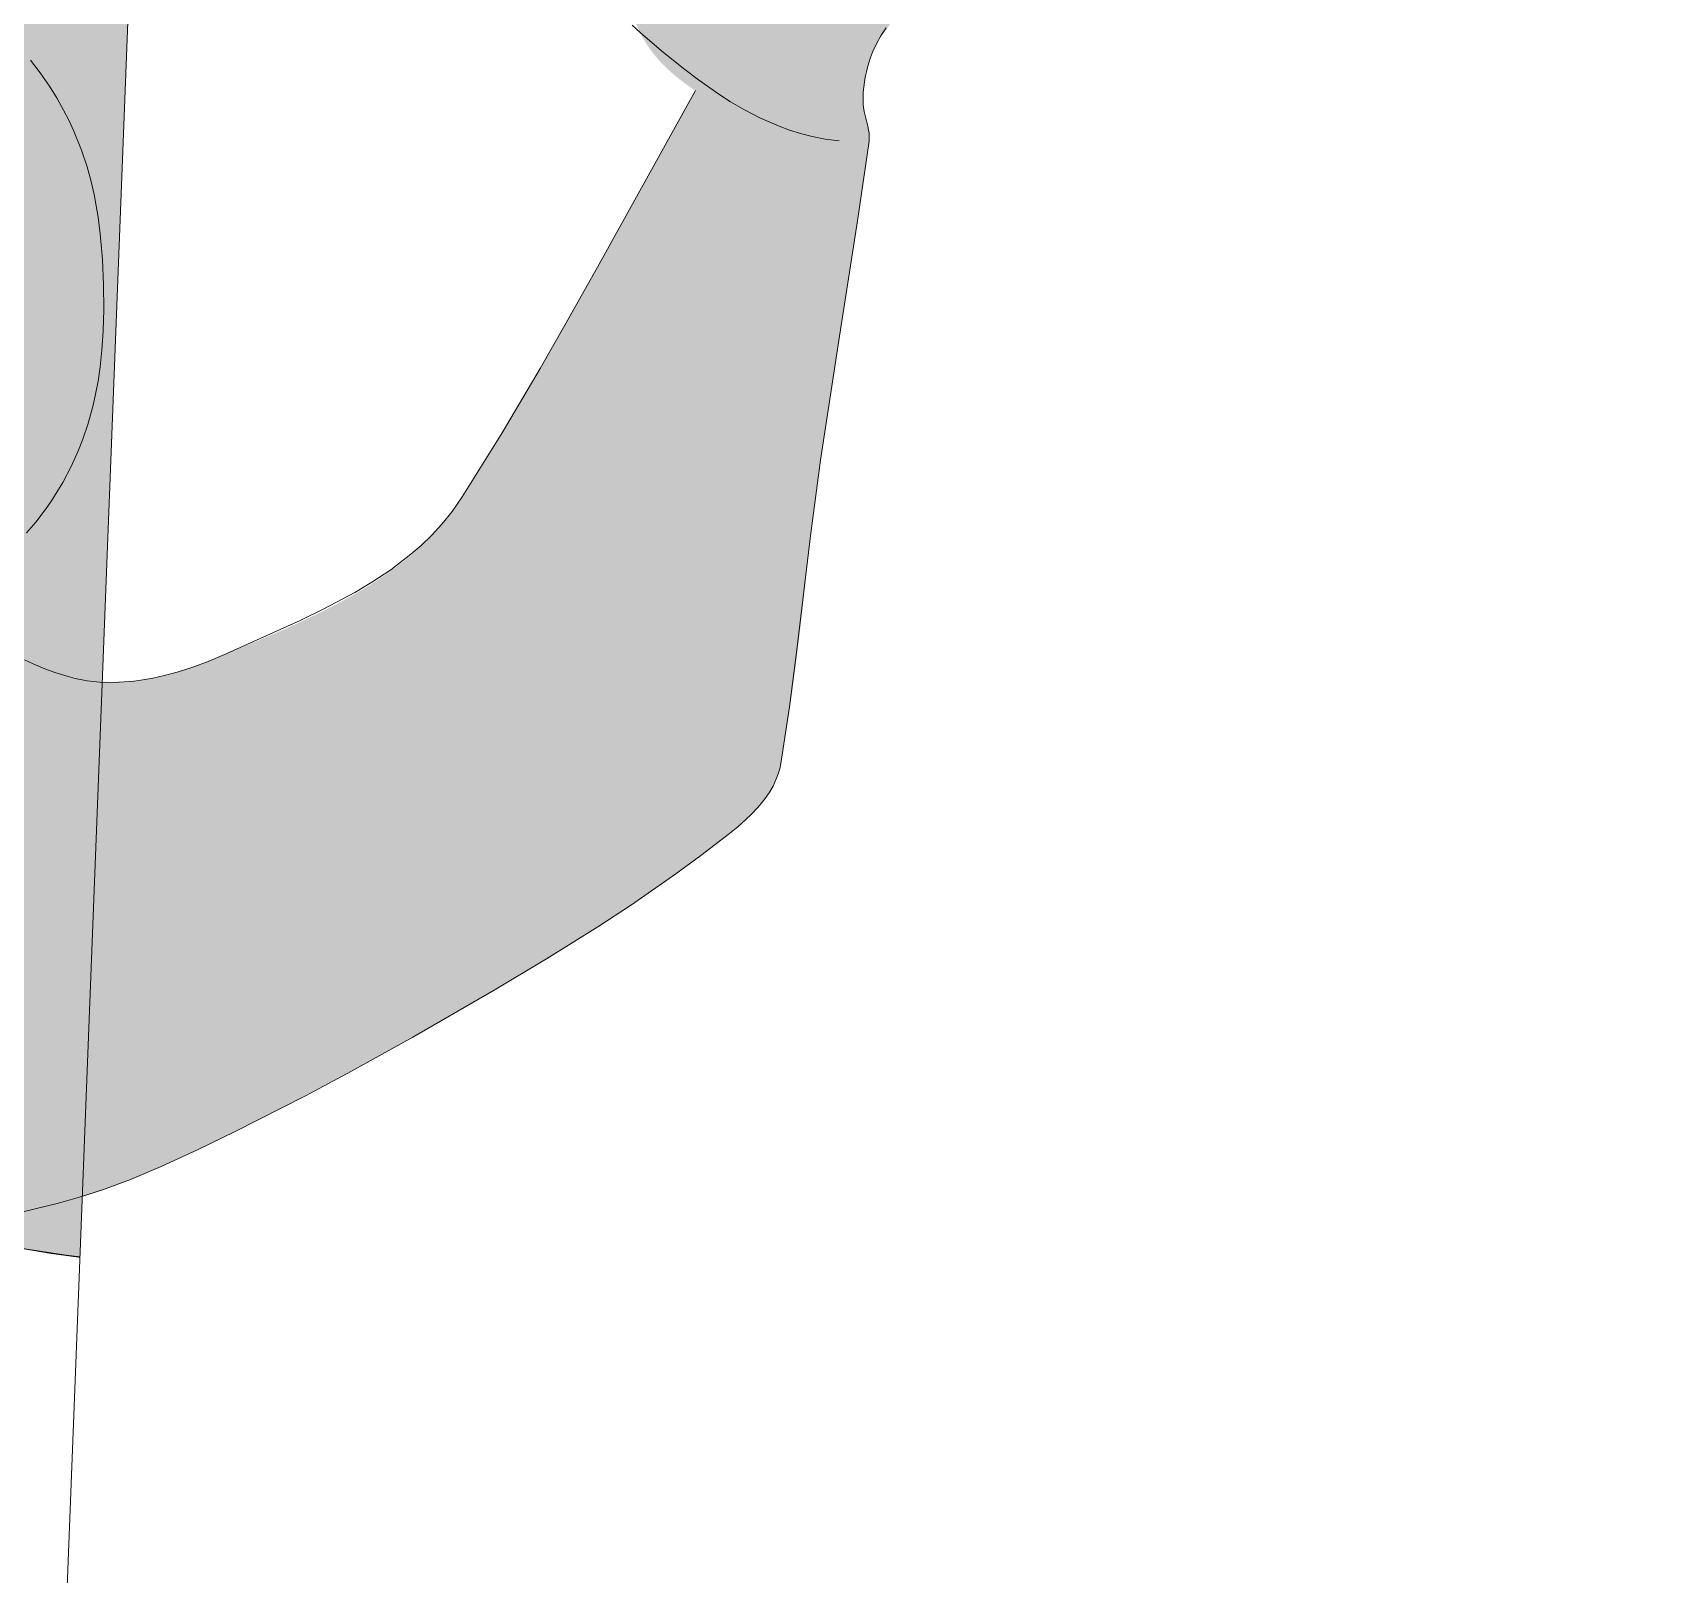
# Model space of a CAD drawing. Header units: millimetres. Extents: x 17924 to 83548, y -4690 to 56252.
# Drawn here: x 79420.5 to 79854.4, y 51344.2 to 51756.9 of the extents above; entities that cross this region are included whole.
import ezdxf

# ---------------------------------------------------------------- set-up
doc = ezdxf.new("R2010")
doc.units = ezdxf.units.MM
doc.header["$MEASUREMENT"] = 0
for name, color, linetype, lineweight in [('FURN-FREE', 1, 'Continuous', 0), ('PRES-FILL', 7, 'Continuous', 0), ('PRES-PEOP', 42, 'Continuous', 0)]:
    doc.layers.add(name, color=color, linetype=linetype, lineweight=lineweight)

# ---------------------------------------------------------------- blocks, each defined once
blk = doc.blocks.new('ANT_11')
at = {"color": 0, "linetype": 'ByBlock', "lineweight": -2}
for p, q in [((200.5110000000168, -183.8860000000132), (249.0680000000102, -236.3980000000156)), ((191.0700000000106, -191.3760000000184), (240.2560000000231, -244.5680000000284)), ((248.731000000018, -244.8740000000107), (248.7310000000107, -244.8850000000093))]:
    blk.add_line(p, q, dxfattribs=at)
at = {"color": 0, "linetype": 'ByBlock', "lineweight": -2, "extrusion": (0, 0, -1)}
for centre, radius, start, end in [((-244.6581340468292, -240.4625302021595), 6.000000000000006, 137.325825, 227.2958666666667), ((-244.6504633875302, -240.4851204502629), 6.000000000000004, 227.1111666666667, 317.2096027777778)]:
    blk.add_arc(centre, radius, start, end, dxfattribs=at)
at = {"color": 0, "linetype": 'ByBlock', "lineweight": -2, "extrusion": (0, 0, -0.9999999999999998)}
for centre, major_axis, ratio, start_param, end_param in [((9.501353141451546, -66.71662820161146), (4.853131661300817, 259.9547020407177), 0.9615384615384605, 0.2429364510200118, 1.570796326794897), ((5.602729983107565, -66.64335468209174), (-249.9564442699204, 4.666472751250908), 0.7200000000000006, 4.7115489922008, 6.283185307179586), ((6.022656809942418, -66.65119433999644), (-253.4356479310827, 4.731426504006882), 0.7101157289572858, 3.141592653589793, 4.71322896856858)]:
    blk.add_ellipse(centre, major_axis=major_axis, ratio=ratio, start_param=start_param, end_param=end_param, dxfattribs=at)
blk = doc.blocks.new('*U83')
at = {"extrusion": (0, 0, -1)}
h = blk.add_hatch(color=7, dxfattribs=at)
edge = h.paths.add_edge_path()
edge.add_arc((189.5230698579689, 3.894953851111495), 436.8134136936625, 181.1704888888889, 216.0554083333334, ccw=False)
edge.add_line((-247.1991972945398, -5.028036447511113), (-248.1122242495767, -5.046691238017956))
edge.add_arc((201.1721346928534, -2.019808004082734), 449.2945550665204, 145.5010833333334, 180.3860027777778, ccw=False)
edge.add_ellipse((-178.4381762329576, 231.5083815634316), major_axis=(-9.330090363337064, -20.94804797271573), ratio=0.923917886615076, start_angle=90.93216388888891, end_angle=180, ccw=False)
edge.add_line((-158.93467380316, 223.2300806680323), (-158.9509580197773, 223.2407149623832))
edge.add_arc((738.9849474954972, -123.8838094883686), 962.6963830246395, 158.8644694444445, 161.6479117317408)
edge.add_line((-174.7483423471422, 179.2264030120532), (-174.8475005683285, 179.2592964940231))
edge.add_line((-174.8475005683285, 179.2592964940231), (-174.7632560480706, 179.1814415873559))
edge.add_arc((738.9849474954972, -123.8838094883686), 962.6963830246395, 161.6507310214406, 167.9826)
edge.add_line((-202.6133815909998, 76.55798393367513), (-202.6133855943626, 76.55796512744928))
edge.add_ellipse((-185.3627297544008, 78.62026789307856), major_axis=(11.42001704835106, 18.85645010637372), ratio=0.710141361513294, start_angle=119.0379527777778, end_angle=229.6584777777778)
edge.add_line((-182.5489720905462, 60.2323849607892), (-182.7609163116576, 60.28017894514051))
edge.add_ellipse((70.28633080802683, 3.22126388597826), major_axis=(-259.9547020407177, -4.853131661300878), ratio=0.96153846153846, start_angle=323.43319051925664, end_angle=345.69466111111115, ccw=False)
edge.add_line((-141.2796922553534, 148.2373896328209), (-141.2795005683147, 148.2372964940441))
edge.add_line((-141.2795005683147, 148.2372964940441), (-141.2796552746731, 148.2374394665312))
edge.add_ellipse((70.28633080802683, 3.22126388597826), major_axis=(-259.9547020407177, -4.853131661300878), ratio=0.96153846153846, start_angle=270, end_angle=323.43317649861206, ccw=False)
edge.add_line((65.61985805675795, 253.1777081558939), (65.619381362485, 253.1770107808297))
edge.add_ellipse((70.28585411373933, 3.220566510932258), major_axis=(-4.666472751250971, 249.9564442699204), ratio=0.720000000000001, start_angle=-90.04779895583567, end_angle=0, ccw=False)
edge.add_line((250.2583243620651, 6.371899793581038), (250.2582958129518, 6.373381804277199))
edge.add_line((250.2582958129351, 6.373381804274686), (250.25835027844, 6.370465271520516))
edge.add_line((250.2583502784466, 6.370465271524292), (250.2583243620631, 6.371899793581223))
edge.add_ellipse((70.29369377164403, 2.800639684097405), major_axis=(-4.731426504006933, 253.4356479310827), ratio=0.7101157289572861, start_angle=180, end_angle=270.04779272652974, ccw=False)
edge.add_line((75.02512027566263, -250.6350082469944), (75.02560038452793, -250.634500917331))
edge.add_ellipse((70.35912763325905, -0.6780566474044463), major_axis=(-259.9547020407177, -4.853131661300878), ratio=0.96153846153846, start_angle=13.919233333333295, end_angle=90, ccw=False)
edge.add_line((-180.8396707460925, -65.51667338454354), (-182.3148174292, -65.89743086454473))
edge.add_ellipse((-185.5519017691986, -84.89032965886508), major_axis=(12.11588146826803, -18.41705503726557), ratio=0.7751110379519799, start_angle=129.7219388888889, end_angle=240.9620472222222)
edge.add_line((-203.9136546580557, -84.16156648722244), (-203.9136485167255, -84.16158838126285))
edge.add_arc((731.623036994366, 178.2582157786601), 971.6445047199426, 195.6689083333333, 204.786883102424)
edge.add_line((-150.507241983214, -229.0981570245458), (-150.5065005683136, -229.1007035059665))
edge.add_line((-150.5065005683136, -229.1007035059665), (-150.5061343833659, -229.1005555235788))
edge.add_line((-150.5061343833659, -229.1005555235788), (-150.5055005683244, -229.0987035059734))
edge.add_line((-150.5055005683244, -229.0987035059734), (-150.5383184758102, -228.9914209544877))
edge.add_ellipse((-169.6711985432921, -238.089789751888), major_axis=(-19.0190367966044, -9.336634261293675), ratio=0.7660621444968636, start_angle=90, end_angle=179.0678361111111, ccw=False)
edge.add_line((-162.5187564786611, -252.6595538665424), (-163.6179454810772, -253.1991566765755))
at = {"color": 0}
blk.add_rational_spline([(163.6179454810626, -253.1991566765719), (244.395638061862, -142.2440036543048), (247.1991972945398, -5.028036447511113), (247.6557107720582, -5.037363842762716), (248.1122242495767, -5.046691238017956), (249.0632559276273, 136.1162228151916), (169.1080861778319, 252.4564290876879), (150.0661567962525, 243.975309043275), (158.9346738031454, 223.2300806680214), (158.9428159114614, 223.2353978152059), (158.9509580197773, 223.2407149623832), (167.384311715854, 201.4254568799588), (174.7483423471422, 179.2264030120677), (174.7979214577354, 179.2428497530418), (174.8475005683285, 179.2592964940231), (174.8053783081996, 179.2203690406895), (174.7632560480706, 179.1814415873559), (191.5264878287999, 128.6399398121866), (202.6133815909852, 76.55798393368241), (202.6133835926739, 76.5579745305622), (202.6133855943626, 76.55796512744928), (207.6479790385492, 47.05271919769075), (182.5489720905753, 60.23238496079648), (182.6549442010873, 60.25628195296304), (182.7609163116576, 60.28017894514051), (171.0129643532273, 108.1699772470056), (141.2796922553534, 148.2373896328099), (141.2795964118268, 148.2373430634252), (141.2795005683147, 148.2372964940441), (141.2795779215085, 148.2373679802877), (141.2796552746731, 148.2374394665312), (65.21804999948654, 250.7350764623698), (-65.61985805678705, 253.1777081559012), (-65.6196197096142, 253.1773594683618), (-65.619381362485, 253.1770107808297), (-245.7382225845795, 256.5396752922825), (-250.2583243620611, 6.37189979357936), (-250.2583100890624, 6.372640798970679), (-250.2582958129642, 6.373381804281962), (-250.2583230456803, 6.37192353789942), (-250.25835027844, 6.370465271520516), (-250.258337321764, 6.371182532588136), (-250.2583243620611, 6.37189979357936), (-255.143941914881, -247.2723441011549), (-75.02512027566263, -250.6350082469871), (-75.02536033009528, -250.6347545821664), (-75.02560038452793, -250.634500917331), (128.3684962365078, -254.4316945140672), (180.8396707460925, -65.51667338452171), (181.5772440876608, -65.70705212454413), (182.3148174292, -65.89743086454473), (209.2685806552181, -53.96520079177208), (203.9136546580412, -84.16156648723336), (203.9136515873979, -84.16157743424264), (203.9136485167255, -84.16158838126285), (182.9888989878091, -158.7591245014337), (150.507241983214, -229.0981570245385), (150.5068712757493, -229.0994302652543), (150.5065005683136, -229.1007035059665), (150.5063174758543, -229.1006295147745), (150.5061343833659, -229.1005555235788), (150.5058174758451, -229.0996295147743), (150.5055005683244, -229.0987035059734), (150.5219095220818, -229.0450622302269), (150.5383184758102, -228.9914209544877), (143.8066565910995, -243.4735979856268), (162.5187564787047, -252.6595538665533), (163.0683509798837, -252.9293552715571), (163.6179454810626, -253.1991566765719)], [1, 0.954018458761833, 1, 1, 1, 0.954018458761833, 1, 0.7128353987122346, 1, 1, 1, 0.9997050096312174, 1, 1, 1, 1, 1, 0.9984737766805626, 1, 1, 1, 0.5691322564512941, 1, 1, 1, 0.9811892478442809, 1, 1, 1, 1, 1, 0.8932412642455915, 1, 1, 1, 0.7068117680607829, 1, 0.9999999999957255, 1, 1, 1, 0.999999999995883, 1, 0.7068118065158087, 1, 1, 1, 0.7875766260787885, 1, 1, 1, 0.5646781698281227, 1, 1, 1, 0.9968360298930732, 1, 1, 1, 1, 1, 1, 1, 1, 1, 0.7128353987122346, 1, 1, 1], degree=2, knots=[0, 0, 0, 0.03448275862068965, 0.03448275862068965, 0.06896551724137931, 0.06896551724137931, 0.1034482758620689, 0.1034482758620689, 0.1379310344827586, 0.1379310344827586, 0.1724137931034482, 0.1724137931034482, 0.2068965517241378, 0.2068965517241378, 0.2241379310344826, 0.2241379310344826, 0.2413793103448275, 0.2413793103448275, 0.2758620689655172, 0.2758620689655172, 0.3103448275862069, 0.3103448275862069, 0.3448275862068964, 0.3448275862068964, 0.3793103448275861, 0.3793103448275861, 0.4137931034482755, 0.4137931034482755, 0.4310344827586206, 0.4310344827586206, 0.4482758620689654, 0.4482758620689654, 0.4827586206896549, 0.4827586206896549, 0.5172413793103448, 0.5172413793103448, 0.5517241379310345, 0.5517241379310345, 0.5862068965517239, 0.5862068965517239, 0.6206896551724138, 0.6206896551724138, 0.6551724137931033, 0.6551724137931033, 0.6896551724137929, 0.6896551724137929, 0.7241379310344825, 0.7241379310344825, 0.7586206896551724, 0.7586206896551724, 0.7931034482758622, 0.7931034482758622, 0.8275862068965517, 0.8275862068965517, 0.8620689655172412, 0.8620689655172412, 0.8965517241379309, 0.8965517241379309, 0.9051724137931034, 0.9051724137931034, 0.9137931034482757, 0.9137931034482757, 0.9224137931034483, 0.9224137931034483, 0.9310344827586206, 0.9310344827586206, 0.9655172413793103, 0.9655172413793103, 1, 1, 1], dxfattribs=at)
at = {"color": 0, "linetype": 'Continuous', "lineweight": 0, "rotation": 270}
blk.add_blockref('ANT_11', (-3.642499431662145, 8.823296494039823), dxfattribs=at)
blk = doc.blocks.new('SERIES 7_11')
at = {"color": 0, "linetype": 'Continuous', "lineweight": 0, "rotation": 89.99999999999997}
blk.add_blockref('*U83', (-5.046691238014319, -248.1122242495767), dxfattribs=at)
blk = doc.blocks.new('ANT_18')
at = {"color": 0, "linetype": 'ByBlock', "lineweight": -2}
for p, q in [((-190.0080000000016, -176.971000000005), (-240.1240000000107, -227.2660000000033)), ((-180.8860000000132, -184.8450000000084), (-231.6219999999885, -235.7579999999944)), ((-240.1019999999844, -235.7509999999966), (-240.1239999999816, -235.760000000002))]:
    blk.add_line(p, q, dxfattribs=at)
for centre, radius, start, end in [((-235.8759852194635, -231.4913881488392), 6.000000000000006, 135.1867472222222, 225.1567888888889), ((-235.8691630908143, -231.514248964515), 6.000000000000012, 224.9720888888888, 315.070525)]:
    blk.add_arc(centre, radius, start, end, dxfattribs=at)
at = {"color": 0, "linetype": 'ByBlock', "lineweight": -2, "extrusion": (0, 0, -0.9999999999999998)}
blk.add_ellipse((5.602729983089375, -66.64335468206264), major_axis=(-249.9564442699204, 4.666472751250885), ratio=0.7200000000000006, start_param=4.7115489922008, end_param=6.283185307179586, dxfattribs=at)
blk = doc.blocks.new('*U139')
at = {"extrusion": (0, 0, -1)}
h = blk.add_hatch(color=7, dxfattribs=at)
edge = h.paths.add_edge_path()
edge.add_arc((189.5230698579544, 3.894953851107857), 436.8134136936626, 181.1704888888889, 216.0554083333334, ccw=False)
edge.add_line((-247.1991972945762, -5.028036447503837), (-248.1122242495912, -5.046691238007043))
edge.add_arc((201.1721346928389, -2.01980800407182), 449.2945550665204, 145.5010833333333, 180.3860027777778, ccw=False)
edge.add_ellipse((-178.4381762329795, 231.5083815634425), major_axis=(-9.330090363337058, -20.94804797271574), ratio=0.9239178866150759, start_angle=90.93216388888891, end_angle=180, ccw=False)
edge.add_line((-158.9346738031745, 223.2300806680141), (-158.9509580198064, 223.2407149623905))
edge.add_arc((738.9849474954899, -123.8838094883686), 962.6963830246397, 158.8644694444445, 161.6479117317408)
edge.add_line((-174.7483423471567, 179.2264030120714), (-174.8475005683431, 179.2592964940413))
edge.add_line((-174.8475005683431, 179.2592964940413), (-174.7632560480924, 179.1814415873814))
edge.add_arc((738.9849474954899, -123.8838094883686), 962.6963830246397, 161.6507310214406, 167.9826)
edge.add_line((-202.6133815909998, 76.5579839336715), (-202.6133855943626, 76.55796512746019))
edge.add_ellipse((-185.3627297544008, 78.62026789307129), major_axis=(11.42001704835105, 18.85645010637373), ratio=0.7101413615132937, start_angle=119.0379527777778, end_angle=229.6584777777778)
edge.add_line((-182.548972090568, 60.23238496079284), (-182.7609163116649, 60.28017894514778))
edge.add_ellipse((70.28633080801956, 3.22126388597826), major_axis=(-259.9547020407177, -4.853131661300894), ratio=0.9615384615384602, start_angle=323.43319051925664, end_angle=345.69466111111115, ccw=False)
edge.add_line((-141.2796922553825, 148.2373896328063), (-141.279500568322, 148.2372964940296))
edge.add_line((-141.279500568322, 148.2372964940296), (-141.279655274695, 148.2374394665385))
edge.add_ellipse((70.28633080801956, 3.22126388597826), major_axis=(-259.9547020407177, -4.853131661300894), ratio=0.9615384615384602, start_angle=270, end_angle=323.43317649861206, ccw=False)
edge.add_line((65.61985805675795, 253.1777081558976), (65.61938136247045, 253.1770107808406))
edge.add_ellipse((70.28585411372478, 3.220566510935896), major_axis=(-4.666472751250932, 249.9564442699204), ratio=0.7200000000000006, start_angle=-90.04779895583567, end_angle=0, ccw=False)
edge.add_line((250.2583243620433, 6.371899793606479), (250.25829581293, 6.37338180430264))
edge.add_line((250.2582958129351, 6.37338180426741), (250.25835027844, 6.370465271509602))
edge.add_line((250.2583502784321, 6.370465271527912), (250.2583243620485, 6.371899793584842))
edge.add_ellipse((70.2936937716222, 2.800639684122871), major_axis=(-4.731426504006889, 253.4356479310827), ratio=0.7101157289572858, start_angle=180, end_angle=270.04779272652974, ccw=False)
edge.add_line((75.02512027563353, -250.6350082469871), (75.02560038452066, -250.6345009173237))
edge.add_ellipse((70.35912763326633, -0.6780566474044463), major_axis=(-259.9547020407177, -4.853131661300894), ratio=0.9615384615384602, start_angle=13.919233333333295, end_angle=90, ccw=False)
edge.add_line((-180.8396707460925, -65.51667338452535), (-182.3148174292292, -65.89743086454109))
edge.add_ellipse((-185.5519017692277, -84.89032965883962), major_axis=(12.11588146826803, -18.41705503726559), ratio=0.7751110379519796, start_angle=129.7219388888889, end_angle=240.9620472222222)
edge.add_line((-203.9136546580703, -84.16156648720789), (-203.9136485167473, -84.16158838126285))
edge.add_arc((731.6230369943587, 178.2582157786528), 971.6445047199426, 195.6689083333333, 204.786883102424)
edge.add_line((-150.5072419832213, -229.0981570245349), (-150.5065005683355, -229.1007035059738))
edge.add_line((-150.5065005683355, -229.1007035059738), (-150.5061343833804, -229.1005555235752))
edge.add_line((-150.5061343833804, -229.1005555235752), (-150.5055005683389, -229.0987035059661))
edge.add_line((-150.5055005683389, -229.0987035059661), (-150.5383184758321, -228.991420954495))
edge.add_ellipse((-169.6711985432921, -238.0897897518735), major_axis=(-19.01903679660441, -9.33663426129368), ratio=0.7660621444968634, start_angle=90, end_angle=179.0678361111111, ccw=False)
edge.add_line((-162.5187564786902, -252.6595538665424), (-163.6179454810845, -253.1991566765646))
at = {"color": 0}
blk.add_rational_spline([(163.6179454810845, -253.1991566765792), (244.3956380618692, -142.2440036543267), (247.1991972945762, -5.028036447503837), (247.6557107720801, -5.03736384275544), (248.1122242495912, -5.046691238007043), (249.0632559276273, 136.1162228151952), (169.1080861778391, 252.4564290877024), (150.0661567962743, 243.9753090432787), (158.9346738031745, 223.2300806680287), (158.9428159114905, 223.2353978152096), (158.9509580198064, 223.2407149623905), (167.3843117158904, 201.4254568799079), (174.7483423471567, 179.2264030120568), (174.7979214577499, 179.2428497530491), (174.8475005683431, 179.2592964940413), (174.8053783082141, 179.2203690407187), (174.7632560480924, 179.1814415873814), (191.5264878288363, 128.6399398121866), (202.6133815909998, 76.5579839336715), (202.6133835926885, 76.55797453057312), (202.6133855943626, 76.55796512746019), (207.6479790385347, 47.05271919770166), (182.5489720905607, 60.23238496077829), (182.6549442011165, 60.25628195297031), (182.7609163116649, 60.28017894514778), (171.0129643532418, 108.1699772469583), (141.279692255368, 148.2373896327917), (141.2795964118559, 148.2373430634325), (141.279500568322, 148.2372964940296), (141.2795779215085, 148.237367980284), (141.279655274695, 148.2374394665385), (65.21804999950837, 250.7350764623552), (-65.61985805676522, 253.177708155883), (-65.6196197096142, 253.1773594683764), (-65.61938136247045, 253.1770107808406), (-245.7382225845577, 256.5396752922825), (-250.2583243620538, 6.37189979357936), (-250.2583100890479, 6.372640798945213), (-250.2582958129351, 6.373381804281962), (-250.2583230456949, 6.37192353788123), (-250.25835027844, 6.370465271509602), (-250.2583373217276, 6.371182532544481), (-250.2583243620538, 6.37189979357936), (-255.1439419148373, -247.272344101133), (-75.02512027563353, -250.6350082469726), (-75.02536033008073, -250.6347545821627), (-75.02560038452066, -250.6345009173237), (128.368496236486, -254.4316945140599), (180.8396707460925, -65.51667338452535), (181.5772440876608, -65.70705212453322), (182.3148174292292, -65.89743086454109), (209.2685806552327, -53.96520079179027), (203.9136546580703, -84.16156648720789), (203.9136515874052, -84.16157743423537), (203.9136485167473, -84.16158838126285), (182.9888989878018, -158.7591245014337), (150.5072419832286, -229.0981570245494), (150.5068712757784, -229.0994302652543), (150.5065005683355, -229.1007035059738), (150.5063174758543, -229.1006295147672), (150.5061343833804, -229.1005555235752), (150.5058174758669, -229.0996295147779), (150.5055005683389, -229.0987035059661), (150.5219095220891, -229.0450622302305), (150.5383184758321, -228.991420954495), (143.8066565911067, -243.4735979856196), (162.5187564787047, -252.659553866557), (163.068350979891, -252.9293552715681), (163.6179454810845, -253.1991566765792)], [1, 0.954018458761833, 1, 1, 1, 0.954018458761833, 1, 0.7128353987122346, 1, 1, 1, 0.9997050096312174, 1, 1, 1, 1, 1, 0.9984737766805626, 1, 1, 1, 0.5691322564512941, 1, 1, 1, 0.9811892478442809, 1, 1, 1, 1, 1, 0.8932412642455915, 1, 1, 1, 0.7068117680607829, 1, 0.9999999999957255, 1, 1, 1, 0.999999999995883, 1, 0.7068118065158087, 1, 1, 1, 0.7875766260787885, 1, 1, 1, 0.5646781698281227, 1, 1, 1, 0.9968360298930732, 1, 1, 1, 1, 1, 1, 1, 1, 1, 0.7128353987122346, 1, 1, 1], degree=2, knots=[0, 0, 0, 0.03448275862068965, 0.03448275862068965, 0.06896551724137931, 0.06896551724137931, 0.1034482758620689, 0.1034482758620689, 0.1379310344827586, 0.1379310344827586, 0.1724137931034482, 0.1724137931034482, 0.2068965517241378, 0.2068965517241378, 0.2241379310344826, 0.2241379310344826, 0.2413793103448275, 0.2413793103448275, 0.2758620689655172, 0.2758620689655172, 0.3103448275862069, 0.3103448275862069, 0.3448275862068964, 0.3448275862068964, 0.3793103448275861, 0.3793103448275861, 0.4137931034482755, 0.4137931034482755, 0.4310344827586206, 0.4310344827586206, 0.4482758620689654, 0.4482758620689654, 0.4827586206896549, 0.4827586206896549, 0.5172413793103448, 0.5172413793103448, 0.5517241379310345, 0.5517241379310345, 0.5862068965517239, 0.5862068965517239, 0.6206896551724138, 0.6206896551724138, 0.6551724137931033, 0.6551724137931033, 0.6896551724137929, 0.6896551724137929, 0.7241379310344825, 0.7241379310344825, 0.7586206896551724, 0.7586206896551724, 0.7931034482758622, 0.7931034482758622, 0.8275862068965517, 0.8275862068965517, 0.8620689655172412, 0.8620689655172412, 0.8965517241379309, 0.8965517241379309, 0.9051724137931034, 0.9051724137931034, 0.9137931034482757, 0.9137931034482757, 0.9224137931034483, 0.9224137931034483, 0.9310344827586206, 0.9310344827586206, 0.9655172413793103, 0.9655172413793103, 1, 1, 1], dxfattribs=at)
at = {"color": 0, "linetype": 'Continuous', "lineweight": 0, "rotation": 270}
blk.add_blockref('ANT_18', (-3.642499431662145, 8.823296494039823), dxfattribs=at)
blk = doc.blocks.new('SERIES 7_18')
at = {"color": 0, "linetype": 'Continuous', "lineweight": 0, "rotation": 89.99999999999997}
blk.add_blockref('*U139', (-5.046691238007043, -248.1122242495912), dxfattribs=at)
blk = doc.blocks.new('*U148')
at = {"color": 7, "linetype": 'ByBlock', "lineweight": -2}
blk.add_wipeout([(-341.4464195396576, 913.8688648293748), (410.9570127338446, 884.7916420746908), (341.44637451484584, -913.8685400458489), (-410.9570577586564, -884.7913172911649)], dxfattribs=at).dxf.layer = 'PRES-FILL'
at = {"layer": 'FURN-FREE', "linetype": 'ByBlock', "lineweight": -2, "flags": 128}
blk.add_lwpolyline([(-410.957057758671, -884.7913172911649), (-341.4464195396577, 913.8688648293755), (410.9570127338666, 884.7916420746915), (341.446374514846, -913.8685400458489), (-410.957057758671, -884.7913172911649)], close=True, dxfattribs=at)
blk = doc.blocks.new('*U144')
at = {"layer": 'PRES-FILL', "color": 7, "linetype": 'ByBlock', "lineweight": -2, "rotation": 90}
blk.add_blockref('*U148', (-43.61566231772304, -1128.605283219062), dxfattribs=at)
blk = doc.blocks.new('*U149')
at = {"layer": 'PRES-FILL', "linetype": 'ByBlock', "lineweight": -2}
h = blk.add_hatch(color=0, dxfattribs=at)
edge = h.paths.add_edge_path(flags=16)
edge.add_spline(control_points=[(-87.07831214771431, -291.0744552105898), (-88.89239608471689, -288.4548494401097), (-89.38684500839736, -283.2889002702868), (-89.4902516684233, -277.4036297993007)], knot_values=[0, 0, 0, 0, 1, 1, 1, 1], degree=3, periodic=0)
edge.add_spline(control_points=[(-89.4902516684233, -277.4036297993007), (-94.07544578357192, -264.2978469137888), (-102.2647964179487, -248.1244687475701), (-94.97166972408013, -247.5728208029614), (-87.9513761526614, -247.0418098000519), (-89.72454525638022, -264.0690811901877), (-89.4902516684233, -277.4036297993007)], knot_values=[0, 0, 0, 0, 0.5095306753181346, 0.5095306753181346, 0.5095306753181346, 1, 1, 1, 1], degree=3, periodic=0)
edge.add_spline(control_points=[(-89.4902516684233, -277.4036297993007), (-87.52906642857124, -283.0092524418287), (-86.22724547806138, -288.0536722698598), (-87.07831214771431, -291.0744552105898)], knot_values=[0, 0, 0, 0, 1, 1, 1, 1], degree=3, periodic=0)
edge.add_spline(control_points=[(-87.07831214771431, -291.0744552105898), (-85.95999222937098, -292.6893514408584), (-84.34017201395181, -293.3365619410179), (-82.00130538470694, -292.5880610099848), (-63.59383381527732, -286.6971694839594), (-44.85866232332774, -280.6748171649233), (-26.44999149462092, -274.1039725800219), (-3.97733023649198, -266.0825154139602), (18.35495155211538, -258.1142490278435), (40.76494914462091, -249.8098054022121), (62.09082103249966, -241.9071048271726), (84.0254556608561, -234.3002088238427), (102.036338375372, -220.2868875461718), (117.4488240068895, -208.2952424799441), (129.9151441368449, -193.2241611071513), (142.6432244093739, -178.5923170648457), (163.0005941387935, -155.1900558744092), (182.8546414145967, -131.3060623629426), (203.2343677893514, -107.9247166534187), (213.1979345754517, -96.49367016923497), (224.2374659782072, -86.03110257819935), (234.3364193446469, -74.70105654421786), (246.7178919629514, -60.81024532424635), (254.7748833751684, -44.37492258180282), (259.7027346673713, -25.00474835188652), (268.8092894337751, 10.79088386117655), (269.3557246566634, 46.90065336131374), (252.6851600430091, 77.86553913385433), (241.2536237630411, 99.09914599222247), (227.3397290832945, 117.7993371364137), (211.966218272064, 135.6688070436066), (198.2174307192763, 151.6497725143417), (184.4468728898064, 167.5986870604829), (170.5998475073429, 183.4938566907222), (153.8705150601454, 202.6976618187909), (137.0851828110317, 221.9010084819602), (119.8497930294252, 240.5959913312254), (106.8232585273072, 254.7256885524839), (88.38601897297485, 262.3861756958795), (71.07116077227693, 271.4910562303266), (49.31172820176289, 282.9330808633968), (28.25311481850804, 292.6512301065668), (3.265834411547985, 297.327335357113), (-21.50146026012953, 301.9622726039088), (-44.73838342509407, 298.5593976669043), (-68.35236469293886, 290.7234910957341), (-91.13489496562397, 283.1634876956814), (-111.8712580557476, 273.757788462317), (-130.4584782136808, 259.7759117501701), (-157.4580053186364, 239.4660399101849), (-182.7918153615465, 217.5136692575034), (-207.6003872519068, 194.9019255928724), (-226.2076064091088, 177.9423975816317), (-243.9963418850675, 159.9594654293323), (-260.3465887236089, 140.7443127179722), (-265.3696622714924, 134.841091423732), (-270.0630620164739, 127.4894450132706), (-269.8281436665711, 119.5425549638749), (-269.0001458406623, 91.53279035793093), (-265.0361819725658, 65.12352676317096), (-263.1618364924216, 37.95410509096109), (-261.1843437510834, 9.289520726670162), (-260.2340487209731, -19.56111516160308), (-257.9202655615227, -48.25189084419981), (-257.6397211215808, -51.73062547019799), (-254.9934591089841, -54.59069810863002), (-254.183716304964, -58.03427320504852), (-253.3515663618164, -61.5731386399857), (-253.2291796873178, -65.17489315886633), (-253.4760670081887, -68.77246832681703), (-254.4084206014377, -82.3584723509266), (-267.5626279749704, -92.20125338995422), (-268.1809031531884, -106.6588880038762), (-268.9817591903702, -125.38596030396), (-262.4752963332285, -142.6908594273555), (-255.5529541847936, -157.7631315542094), (-248.2408484707412, -173.6840503381973), (-230.6169023986731, -188.9544215020287), (-215.094516461395, -195.9084356162057), (-194.6235048089729, -205.0794293369981), (-227.5421476998308, -119.8030906882777), (-210.4050449188508, -122.7259414140426), (-200.6489644701069, -124.3899080240517), (-194.8665631468466, -152.8433226549823), (-181.9270150395605, -153.2528445356438), (-179.8478432335978, -153.318647942433), (-175.6591534205072, -153.3011556875863), (-175.5916423200542, -151.0476115536439), (-174.6981617056008, -121.2229162775184), (-175.9042505497346, -84.15658467018511), (-191.9475750214187, -63.78702212477219), (-196.1806730426179, -58.41242815861187), (-202.363111061044, -54.4716279420245), (-209.6942834992806, -51.72211669215176)], knot_values=[0, 0, 0, 0, 0.004098381531734696, 0.004098381531734696, 0.004098381531734696, 0.03635368013720219, 0.03635368013720219, 0.03635368013720219, 0.07572982011414187, 0.07572982011414187, 0.07572982011414187, 0.1132010653974124, 0.1132010653974124, 0.1132010653974124, 0.14526640270913, 0.14526640270913, 0.14526640270913, 0.1965519000639748, 0.1965519000639748, 0.1965519000639748, 0.2216251747810174, 0.2216251747810174, 0.2216251747810174, 0.25236539637566, 0.25236539637566, 0.25236539637566, 0.3091726121130702, 0.3091726121130702, 0.3091726121130702, 0.3481271264153437, 0.3481271264153437, 0.3481271264153437, 0.3829647993414165, 0.3829647993414165, 0.3829647993414165, 0.4250540564899624, 0.4250540564899624, 0.4250540564899624, 0.4568651827461615, 0.4568651827461615, 0.4568651827461615, 0.4968419500255261, 0.4968419500255261, 0.4968419500255261, 0.5364667654958765, 0.5364667654958765, 0.5364667654958765, 0.5746963866582342, 0.5746963866582342, 0.5746963866582342, 0.630228181300859, 0.630228181300859, 0.630228181300859, 0.6718787961638446, 0.6718787961638446, 0.6718787961638446, 0.6846745725113127, 0.6846745725113127, 0.6846745725113127, 0.7297748169105458, 0.7297748169105458, 0.7297748169105458, 0.7773569765908894, 0.7773569765908894, 0.7773569765908894, 0.78312627708974, 0.78312627708974, 0.78312627708974, 0.7890552252170661, 0.7890552252170661, 0.7890552252170661, 0.8114455046014806, 0.8114455046014806, 0.8114455046014806, 0.8404477855449914, 0.8404477855449914, 0.8404477855449914, 0.8710830444871903, 0.8710830444871903, 0.8710830444871903, 0.9114849997865957, 0.9114849997865957, 0.9114849997865957, 0.9344856628054873, 0.9344856628054873, 0.9344856628054873, 0.9381814897131244, 0.9381814897131244, 0.9381814897131244, 0.9870941822375215, 0.9870941822375215, 0.9870941822375215, 1, 1, 1, 1], degree=3, periodic=0)
edge.add_line((-209.6942834992806, -51.72211669215176), (-193.9554313921253, -0.02416496869409457))
edge.add_spline(control_points=[(-193.9554313921253, -0.02416496869409457), (-187.0334699935629, 22.71264097993844), (-179.5682325628004, 45.27655141681316), (-171.546161338425, 67.66414764717047), (-163.0286974003247, 91.43426115246257), (-139.597424702326, 107.5570674201881), (-118.7270846086467, 121.8980210750015), (-107.4085535302875, 129.6754951798212), (-96.13803730571817, 136.5337036815472), (-80.50538087009045, 136.889317852736), (-68.37265735138499, 137.1653149897029), (-58.48686090827687, 133.788806689874), (-50.14550819518627, 127.2132180820481)], knot_values=[0, 0, 0, 0, 0.3242048070790112, 0.3242048070790112, 0.3242048070790112, 0.6684304659642469, 0.6684304659642469, 0.6684304659642469, 0.8551130404015013, 0.8551130404015013, 0.8551130404015013, 1, 1, 1, 1], degree=3, periodic=0)
edge.add_line((-50.14550819518627, 127.2132180820481), (-43.44551937066717, 121.931536357064))
edge.add_spline(control_points=[(-43.44551937066717, 121.931536357064), (-52.97537610729341, 111.9743174005416), (-61.70828375140263, 101.2227619635087), (-66.21967390885402, 86.38209284508775), (-72.00109886939754, 67.36351722244581), (-70.56204819519189, 51.92159684376384), (-65.78859446718707, 32.36011425747711), (-60.91834914840001, 12.4019823846611), (-52.41068678941519, -3.899051625005086), (-40.46282677569252, -16.59624482724757), (-29.76929379778448, -27.9604434435314), (-15.70692158867314, -35.86571801298123), (4.085994196764659, -37.78828460554359), (21.39602580967767, -39.46967853732349), (32.80868237356481, -32.61645050879451), (46.03115763617097, -27.68787525540392), (56.11757800570922, -23.92824017643579), (63.9562968332466, -4.318340353158419), (73.36998533710721, -9.364488506849739), (78.1778326130734, -11.94170461560134), (80.01234252595168, -18.39455939165782), (82.95708621910308, -23.17112827469828), (90.37560748163378, -35.20446003900724), (104.8919222977129, -43.48754374752752), (103.9488796295191, -59.94721314539493), (102.6316696437716, -82.93752061140549), (81.87161202233983, -92.77921701141167), (71.79374211271352, -109.5896862432273), (62.75094410454039, -124.6735957450437), (56.88481326241163, -143.0784906290646), (45.74386686026992, -155.8284881344443), (27.61782189119549, -176.5724195560615), (-8.65840409618977, -176.646729401371), (-33.86351756977092, -189.2710082729172), (-57.29500610371178, -201.0069461388048), (-80.00715993152699, -218.5647198101942), (-102.9092625649646, -230.2106602262211), (-126.4267073183, -242.1695080541685), (-170.3451343521592, -203.4649171256606), (-183.9370973616169, -215.0859390001569), (-185.4372476237768, -216.3685557200224), (-186.1864357418672, -221.3471233283926), (-185.6590915353736, -224.0190201072546), (-183.9894642690779, -232.4785265553364), (-161.5987339165295, -243.6861511579482), (-165.304747505128, -244.3993410344701), (-170.2820739892195, -245.3571839500801), (-189.8162513641873, -233.9521160573786), (-202.0941385273327, -232.4393783164996), (-206.979071861424, -231.8375139307464), (-219.1576623974688, -228.4554485970875), (-217.4211306994985, -233.8441241850087), (-214.2524660100171, -243.676888008602), (-208.3265807279677, -250.7895085956989), (-201.6973211800359, -257.1143157226034), (-184.8370183137158, -273.2002998294338), (-168.6169997198158, -289.9416467815608), (-141.3669247969956, -295.3527005507203), (-121.8067194644682, -299.236775111669), (-104.2733657353092, -296.6543974041851), (-90.11643816900323, -293.8974959615152), (-88.45242821298598, -293.5734488526068), (-87.50048847752623, -292.5729312999756), (-87.07831214771431, -291.0744552105898)], knot_values=[0, 0, 0, 0, 0.0445675321191511, 0.0445675321191511, 0.0445675321191511, 0.1016815997639398, 0.1016815997639398, 0.1016815997639398, 0.1599537725823565, 0.1599537725823565, 0.1599537725823565, 0.2121083342373425, 0.2121083342373425, 0.2121083342373425, 0.2577204674264914, 0.2577204674264914, 0.2577204674264914, 0.2925144935189276, 0.2925144935189276, 0.2925144935189276, 0.3102848248294786, 0.3102848248294786, 0.3102848248294786, 0.3550525854241348, 0.3550525854241348, 0.3550525854241348, 0.4175826737119677, 0.4175826737119677, 0.4175826737119677, 0.4736904586800346, 0.4736904586800346, 0.4736904586800346, 0.5649764407445235, 0.5649764407445235, 0.5649764407445235, 0.6498388415546573, 0.6498388415546573, 0.6498388415546573, 0.7369813565731338, 0.7369813565731338, 0.7369813565731338, 0.746599309966639, 0.746599309966639, 0.746599309966639, 0.7770507628045908, 0.7770507628045908, 0.7770507628045908, 0.817948298408715, 0.817948298408715, 0.817948298408715, 0.8342199689575515, 0.8342199689575515, 0.8342199689575515, 0.8639110295738617, 0.8639110295738617, 0.8639110295738617, 0.9394247835290591, 0.9394247835290591, 0.9394247835290591, 0.9936288375354178, 0.9936288375354178, 0.9936288375354178, 1, 1, 1, 1], degree=3, periodic=0)
at = {"layer": 'PRES-PEOP', "color": 0, "linetype": 'ByBlock', "lineweight": -2, "flags": 128}
for points in [[(-250.09097208608, -46.66407326140325), (-246.3467857795331, -46.33041381310613), (-242.8403630594548, -46.25942309087259), (-239.5580784155027, -46.39276016745134), (-236.4867110998166, -46.68303245973948), (-233.6135262730531, -47.09183551941533), (-228.2462133726222, -48.18729593171156), (-223.5756263023504, -49.46404084494861), (-219.5124107339652, -50.79649076667556), (-215.9776624783553, -52.10823862570396), (-209.8444687015144, -54.68324101691542), (-205.2941233354359, -56.80594870590721), (-198.5593931245239, -60.21422440906463), (-191.9475750214187, -63.78702212477219), (-189.5040250643069, -65.26958919978642)], [(-256.0261090453132, -78.86778199556284), (-255.0943708284613, -76.42123415876995), (-254.5074026654474, -74.55605129760806), (-253.8413690645975, -71.70235951282666), (-253.6180729796906, -70.24757857690565), (-253.4760670081887, -68.77246832681703), (-253.401715952321, -67.39614648274437), (-253.3680674021598, -66.1979308037844), (-253.3648999504949, -65.15476806470542), (-253.383737703407, -64.24646331265103), (-253.469017769472, -62.66802516546159), (-253.5799694043671, -61.49439863310545), (-253.6914636109723, -60.62044136803888), (-253.9069245882856, -59.32035560751683), (-254.183716304964, -58.03427320504852), (-254.3560946846701, -57.40973956520611), (-254.5513453429448, -56.83147347840713), (-254.9872155858757, -55.7622257292096), (-256.7871434954868, -52.0788117977354), (-257.189006566623, -51.14759455091553), (-257.4495626864809, -50.44039383860945), (-257.6156248713814, -49.90367762041569), (-257.8079772539058, -49.08639623511408), (-257.8749714093283, -48.67147763272806), (-257.9202655615227, -48.25189084419981), (-259.4302303090954, -26.74654877680587), (-261.2401780653308, 5.615306782710832), (-263.1618364924216, 37.95410509096109), (-264.8190148821304, 58.32727432956744), (-267.6661492736894, 88.87871694250498), (-268.9114532004605, 104.1879824636853), (-269.8281436665711, 119.5425549638749), (-269.8357602762117, 120.9921568713908), (-269.7405813231308, 122.3410177144106), (-269.5666387172678, 123.5957932588935), (-269.333411941363, 124.7628326461418), (-269.0566436122463, 125.8481574019243), (-268.3974735297816, 127.8583617603581), (-267.6845879359462, 129.5884579533595), (-266.96829626619, 131.0782702718134), (-266.2785418315616, 132.3621600669285), (-264.9498438000883, 134.5614271993109), (-263.869042157472, 136.168289146779), (-262.1468437113799, 138.5044007512042), (-260.3465887236089, 140.7443127179722), (-254.0923976094637, 148.0806240575475), (-248.5495111240889, 154.3130999019631), (-238.6799524787202, 164.8678591793432), (-231.1264048861631, 172.5486501279229), (-219.5332877090113, 183.8087108317995), (-207.6003872519068, 194.9019255928724), (-188.925477316152, 211.7662277308118), (-174.8567364214396, 224.0965712023171), (-164.15172762367, 233.1859523216262), (-147.670368558247, 246.5961099470878), (-139.1713432812248, 253.2121094719332), (-130.4584782136808, 259.7759117501701), (-123.1558586518368, 264.8823923299351), (-116.6177344743774, 268.994667826657), (-110.7966338359402, 272.3421231302054), (-105.6353495510411, 275.0936735433934), (-96.47341448858788, 279.54715600895)], [(-34.1007374151086, -22.30960153980413), (-37.30221389734652, -19.56995916912274), (-40.46282677569252, -16.59624482724757), (-43.17269129352644, -13.80476926677511), (-45.53329958053655, -11.1460294159042), (-47.59590608505823, -8.618409621805768), (-49.40365329654014, -6.219299887568923), (-52.48486906578182, -1.64841155357135), (-54.87581499690714, 2.423478297278052), (-56.75507695366105, 6.037358734596637), (-58.25042188572115, 9.235568325908389), (-60.56793055697926, 14.90591363774729), (-62.08681374142179, 19.21349304291653), (-64.0740247672802, 25.74992769100936), (-65.78859446718707, 32.36011425747711), (-67.23675181431463, 38.78883051764569), (-68.30443929725152, 44.48203790234402), (-69.0439321481681, 49.51831439210218), (-69.51373883067572, 53.96869030874223), (-69.77025027605123, 57.89734147963463), (-69.8637190531881, 61.36216106840584), (-69.83675814313756, 64.4152641814726), (-69.5238920457341, 69.80754927491944), (-69.04863140957605, 73.8941406183294), (-68.54636160829978, 76.98356877081096), (-67.54289065831108, 81.6580313165905), (-66.21967390885402, 86.38209284508775), (-65.27113703470968, 89.22468526419834), (-64.31621242173424, 91.77815675112652), (-63.36317135121499, 94.08203914557816), (-61.42519994947361, 98.19262782114674), (-59.56757237753482, 101.596888747692)], [(-209.6942834992806, -51.72211669215176), (-201.8248574456957, -25.8731408304302), (-193.9554313921253, -0.02416496869409457), (-188.7182215986541, 16.97381746413885), (-184.6866622965172, 29.6674493158207), (-178.3575700712827, 48.6641906700097), (-171.546161338425, 67.66414764717047), (-169.7105864019686, 72.0467017738847), (-167.7147347132122, 75.97204084770055), (-165.6190909118595, 79.50203933473676), (-163.4712263210822, 82.68871817813488), (-161.3082438864658, 85.57592953075073), (-156.9004621225613, 90.75201391796872), (-152.7126567530358, 95.05667899052787), (-148.8333869411144, 98.67633181904966), (-141.6594841578481, 104.7438232579298), (-136.042361180138, 109.1264985561575), (-118.7270846086467, 121.8980210750015), (-114.3480865079036, 124.9833061913087), (-110.3732623766409, 127.5093563292612), (-106.8020752002049, 129.5503361262672), (-103.6169193612877, 131.1821629886108), (-100.7910596094735, 132.4757362489181), (-98.29362644205685, 133.4938580437447), (-96.09268809828791, 134.2902852277039), (-92.21420616311661, 135.4533646941854), (-89.29023552397848, 136.1168057534524), (-87.09285366296535, 136.4878159202635), (-83.79583983011253, 136.8273041297507), (-80.50538087009045, 136.889317852736), (-78.56570014280442, 136.8101149687864), (-74.85891438402177, 136.4926603311324), (-71.57200969425321, 136.0267829012737), (-68.68897011700028, 135.4689662500459), (-66.17855925772164, 134.8617755486484)]]:
    blk.add_lwpolyline(points, dxfattribs=at)

msp = doc.modelspace()

# ---------------------------------------------------------------- block references
at = {"layer": 'FURN-FREE', "linetype": 'Continuous', "lineweight": 0, "extrusion": (0, 0, -1), "xscale": 1.000000317032586, "yscale": 1.000000317032586, "zscale": 1.000000317032586}
for name, p, rotation in [('SERIES 7_11', (-79162.39681338269, 51593.5473735573), 255.369435556273), ('SERIES 7_18', (-79901.58795596853, 50972.33440813603), 182.2132441080021)]:
    msp.add_blockref(name, p, dxfattribs=dict(at, rotation=rotation))

# ---------------------------------------------------------------- next in the draw order: block references
at = {"layer": 'PRES-FILL', "color": 7}
msp.add_blockref('*U144', (80385.97347375909, 52776.47190316023), dxfattribs=at)

# ---------------------------------------------------------------- next in the draw order: block references
at = {"layer": 'PRES-FILL', "xscale": 1.000009635247656, "yscale": 1.000009635247656, "zscale": 1.000009635247656, "rotation": 167.8763190385698}
msp.add_blockref('*U149', (79381.98320740063, 51734.77487260047), dxfattribs=at)

doc.saveas('drawing.dxf')
